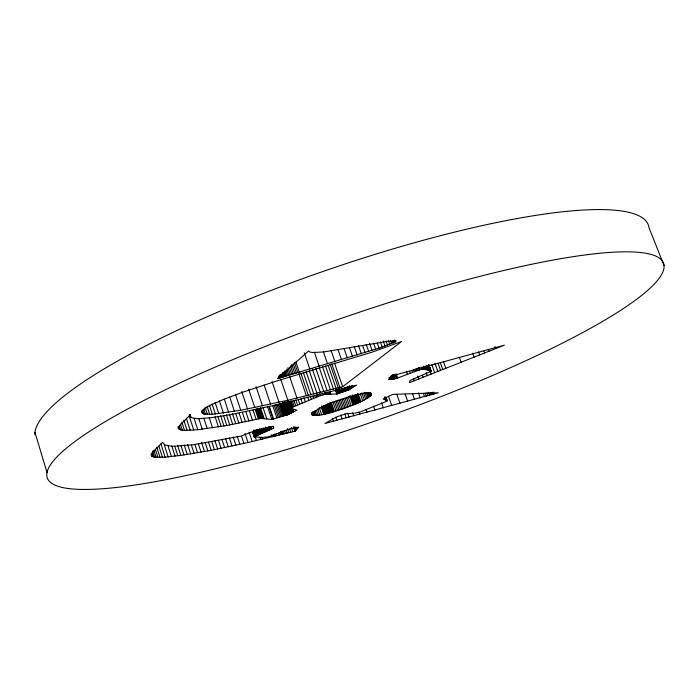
<?xml version="1.0" encoding="UTF-8"?>
<svg xmlns="http://www.w3.org/2000/svg" width="699" height="699" viewBox="0 0 699 699"><rect width="100%" height="100%" fill="white"/><g stroke="black" fill="none" stroke-linecap="round" stroke-linejoin="round"><path stroke-width="1.05" d="M431.161 371.064L425.831 369.561L420.431 369.535L396.176 378.535L388.487 379.644L392.655 375.695L504.381 345.157L409.465 382.65L409.998 380.509L431.047 371.274L428.915 364.843M354.708 413.161L360.527 411.86L386.101 401.514L387.115 400.562L383.078 398.98L392.655 394.402L438.229 392.777L324.956 423.489L336.376 416.988L346.381 413.625L353.668 413.223M371.588 394.821C370.715 389.745 358.893 395.215 355.328 395.171C340.448 399.915 323.48 403.445 311.745 414.123L311.763 414.559C322.143 417.102 333.414 411.265 343.602 408.653C353.135 404.738 363.873 401.942 371.588 394.821L370.889 392.812M273.667 428.111L273.021 426.451L272.392 426.53L256 430.366L240.998 436.115L192.749 444.826L172.164 446.294L165.383 445.088L162.395 442.484L152.915 451.965L151.185 455.189L152.382 456.534L154.593 457.181L165.165 457.216L183.951 454.927L211.203 450.322L248.014 442.519L294.882 431.213L298.805 427.141L290.836 428.539L268.547 436.796L262.606 437.425L254.209 436.936L273.667 428.111L272.994 426.075M342.676 386.713L401.61 341.479L371.667 352.296L277.835 380.632L242.579 392.261L222.859 399.645L209.429 405.7L203.767 409.326L202.133 411.047L201.662 412.628L203.942 414.079L212.365 414.324L240.736 410.287L287.822 400.256L342.676 386.713L334.489 363.034M395.459 341.916L396.202 340.902L387.945 341.304L323.593 351.964L312.715 352.523L309.744 352.025L308.643 350.924L277.451 378.64L379.12 348.128L395.459 341.916L394.725 339.871M345.979 387.526L347.019 390.549L356.787 385.07L282.641 403.568L230.81 414.594L211.718 417.626L198.21 418.771L191.578 417.749L190.355 416.7L190.32 414.909L179.774 425.42L178.219 428.286L180.63 429.92L184.492 430.409L197.765 429.728L226.808 425.499L260.465 418.483L271.824 419.452L288.582 414.358L296.848 410.164L290.635 408.338L291.492 407.631L319.469 395.992L324.677 394.437L336.848 393.965L346.197 390.82L345.157 387.805M346.625 390.68L345.577 387.657M664.05 265.559A326.267 54.015 -19.2 0 0 196.943 375.145A326.267 54.015 -19.2 0 0 205.375 471.196A326.267 54.015 -19.2 0 0 664.05 265.559L648.987 227.682A324.485 63.294 -19.2 0 0 336.962 266.686A324.485 63.294 -19.2 0 0 34.828 434.647M495.041 346.555L495.792 348.583M488.269 349.247L489.012 351.274M483.926 350.968L484.669 352.995M478.597 351.929L479.706 354.961M472.646 353.126L474.132 357.172M459.33 357.259L461.165 362.3M443.323 361.313L445.866 368.356M440.274 362.519L442.808 369.553M438.055 363.393L440.588 370.426M434.97 363.454L437.862 371.492M431.816 364.703L434.699 372.742M428.793 364.721L431.126 371.178M428.863 365.175L431.047 371.274M428.749 365.289L430.933 371.379M428.697 366.372L430.165 370.461M428.277 366.241L429.745 370.33M430.068 371.125L431.143 374.131M427.779 366.101L429.256 370.199M427.22 365.97L428.688 370.068M426.591 365.83L428.059 369.946M425.927 365.813L427.36 369.815M425.525 366.678L426.6 369.684M424.756 366.556L425.831 369.561M424.048 366.451L425.132 369.465M433.319 392.017L434.035 394.009M426.189 372.654L427.272 375.66M423.402 366.372L424.485 369.387M423.166 367.316L423.882 369.334M432.017 392.384L432.725 394.376M422.598 367.281L423.323 369.299M422.074 367.263L422.799 369.282M421.576 367.272L422.301 369.29M430.575 392.777L431.292 394.778M421.095 367.298L421.82 369.317M428.662 392.218L429.728 395.206M422.406 375.284L423.122 377.294M419.243 367.622L419.959 369.649M418.919 367.7L419.645 369.727M418.605 367.796L419.321 369.815M418.22 367.91L418.946 369.937M427.002 392.672L428.076 395.669M417.085 368.312L417.81 370.33M425.254 393.153L426.329 396.158M416.211 368.626L416.936 370.653M417.696 376.001L418.771 379.007M415.075 369.055L415.791 371.082M423.445 393.659L424.511 396.656M413.607 369.605L414.332 371.632M411.763 370.304L412.48 372.331M413.555 378.788L414.262 380.789M418.465 392.821L420.248 397.836M409.483 371.178L410.199 373.196M406.364 371.213L407.438 374.253M393.79 340.361L394.516 342.414M412.401 393.371L414.542 399.4M392.523 340.946L393.249 342.991M390.575 340.579L391.658 343.655M388.303 340.299L389.754 344.397M405.193 394.219L407.692 401.27M386.093 341.121L387.543 345.219M396.254 373.921L397.687 377.967M395.459 374.227L396.892 378.264M383.218 340.998L385.035 346.119M394.752 374.498L396.176 378.535M393.345 374.655L394.778 378.709M393.135 374.681L394.568 378.736M392.89 374.716L394.323 378.771M392.62 374.751L394.053 378.806M392.314 374.795L393.747 378.849M380.413 341.968L382.222 347.088M392.357 375.852L393.432 378.893M392.017 375.896L393.091 378.937M391.676 375.948L392.751 378.989M391.318 376.001L392.392 379.05M390.959 376.053L392.034 379.103M390.968 377.128L391.685 379.155M396.787 394.271L400.003 403.367M390.619 377.18L391.335 379.208M389.963 377.285L390.68 379.321M377.311 343.008L379.12 348.128M389.352 377.381L390.068 379.417M389.072 377.425L389.789 379.461M373.572 343.095L375.73 349.247M388.565 396.482L391.772 405.612M369.544 343.253L372.06 350.426M386.119 397.6L387.194 400.737M385.918 397.416L387.159 400.824M385.734 397.32L387.08 400.92M385.481 397.198L386.556 400.256M385.158 397.067L386.232 400.125M366.18 344.319L368.696 351.492M384.756 396.918L385.831 399.977M384.433 397.687L385.158 399.732M362.632 345.42L365.149 352.602M381.532 402.816L383.314 407.91M358.465 345.568L361.339 353.781M354.288 346.835L357.154 355.057M370.173 392.314L371.23 395.328M369.657 392.864L370.706 395.87M373.519 406.093L374.952 410.173M368.626 392.454L370.024 396.455M367.744 392.969L369.177 397.084M366.39 392.611L368.19 397.757M349.657 348.233L352.523 356.464M364.887 392.296L367.036 398.456M363.594 393.048L365.734 399.199M361.794 392.803L364.293 399.985M365.935 409.256L367.01 412.331M360.203 393.624L362.694 400.798M344.118 348.749L347.342 358.019M358.106 393.458L360.955 401.645M357.451 393.773L360.3 401.96M357.206 395.084L359.688 402.24M356.272 394.332L359.111 402.51M355.712 394.594L358.552 402.764M352.174 385.464L352.873 387.482M355.153 394.839L357.993 403.017M351.431 385.918L352.13 387.936M354.585 395.092L357.416 403.262M353.982 395.354L356.822 403.524M337.94 349.439L341.514 359.749M350.741 386.337L351.44 388.356M353.344 395.625L356.175 403.795M359.103 412.218L359.819 414.271M349.762 385.717L350.811 388.74M349.194 386.058L350.243 389.081M352.287 394.891L355.476 404.083M349.054 387.36L349.753 389.369M351.877 396.237L354.708 404.398M348.303 386.591L349.343 389.614M347.98 386.774L349.028 389.797M347.761 386.905L348.81 389.92M350.662 395.564L353.843 404.747M347.569 386.993L348.609 390.007M347.22 387.115L348.268 390.129M346.966 387.194L348.015 390.217M346.678 387.298L347.726 390.313M349.71 395.957L352.881 405.132M346.346 387.403L347.394 390.426M348.067 396.613L351.248 405.787M344.712 387.945L345.76 390.968M344.249 388.102L345.297 391.117M331.116 350.61L334.952 361.698M352.663 412.821L353.729 415.914M346.486 397.233L349.657 406.416M343.288 388.417L344.336 391.431M342.781 388.583L343.821 391.606M342.257 388.758L343.296 391.772M344.93 397.827L348.102 407.01M341.374 387.928L342.763 391.956M341.191 389.107L342.239 392.13M331.719 363.725L339.906 387.438M340.666 389.282L341.715 392.305M343.419 398.404L346.582 407.578M340.16 389.457L341.199 392.48M339.321 388.609L340.71 392.637M347.709 413.161L349.089 417.163M338.858 388.766L340.247 392.794M330.094 364.127L338.281 387.858M338.779 389.92L339.819 392.943M341.925 398.946L345.088 408.12M338.395 390.051L339.434 393.074M338.063 390.164L339.102 393.188M337.294 389.299L338.683 393.336M337.093 389.369L338.482 393.406M340.439 399.478L343.602 408.653M336.866 389.448L338.255 393.485M336.63 389.535L338.019 393.563M328.259 365.699L336.088 388.408M344.852 413.913L346.241 417.915M323.375 351.763L327.543 363.882M336.132 389.71L337.521 393.738M335.887 389.789L337.276 393.817M336.009 390.872L337.049 393.895M338.963 399.985L342.117 409.16M335.459 389.937L336.848 393.965M337.477 400.483L340.631 409.658M325.472 365.944L333.44 389.081M335.983 400.964L339.137 410.147M340.719 414.979L342.099 418.998M322.466 366.678L330.426 389.841M334.463 401.444L337.617 410.628M330.181 392.104L330.88 394.14M332.907 401.916L336.062 411.108M328.949 392.139L329.648 394.175M314.349 352.165L319.207 366.328M327.875 392.165L328.582 394.21M331.317 402.397L334.471 411.58M319.207 367.464L327.167 390.662M335.835 417.347L336.874 420.37M326.957 392.2L327.656 394.236M330.557 402.615L333.711 411.807M326.162 392.226L326.861 394.271M329.71 402.851L332.864 412.043M325.481 392.261L326.188 394.306M329.15 404.118L331.955 412.296M324.904 392.296L325.603 394.35M315.799 368.277L323.768 391.51M327.831 403.349L330.985 412.55M332.331 418.264L333.362 421.287M327.176 404.634L329.98 412.812M322.117 392.777L322.824 394.83M326.171 404.896L328.967 413.074M325.157 405.14L327.962 413.336M312.357 369.107L320.325 392.375M324.179 405.385L326.983 413.581M319.679 393.598L320.378 395.643M323.244 405.612L326.049 413.808M304.283 352.855L309.832 369.081M322.72 406.835L325.175 414.018M317.669 394.367L318.368 396.42M321.575 405.988L324.38 414.201M309.334 370.924L316.953 393.214M321.243 407.168L323.698 414.35M316.332 394.9L317.04 396.945M319.225 407.561L321.68 414.752M314.742 395.538L315.441 397.582M306.145 371.685L313.755 394.009M317.713 408.889L319.819 415.066M312.864 396.298L313.563 398.351M316.376 410.147L318.132 415.302M303.244 372.375L310.863 394.734M310.295 396.176L311.343 399.243M314.865 410.287L316.621 415.451M300.745 372.969L308.364 395.346M313.93 411.493L315.293 415.512M312.794 411.466L314.166 415.494M295.852 361.995L299.312 372.165M307.717 397.224L308.766 400.3M312.208 412.358L313.231 415.389M298.761 373.432L306.38 395.835M311.833 413.179L312.514 415.197M294.366 362.432L297.826 372.602M311.335 412.899L312.025 414.918M293.196 363.891L296.306 373.048M303.908 397.617L305.297 401.707M291.666 364.336L294.777 373.502M290.487 365.804L293.248 373.948M300.911 398.849L302.3 402.939M289.342 367.263L291.754 374.393M287.892 367.691L290.312 374.83M298.342 399.907L299.722 403.996M289.683 376.621L296.953 398.107M286.861 369.124L288.923 375.241M285.908 370.531L287.63 375.634M295.817 399.802L297.547 404.904M284.711 370.889L286.433 375.992M294.008 400.571L295.738 405.673M283.986 372.235L285.367 376.315M283.06 372.523L284.432 376.604M292.531 401.217L294.253 406.32M282.291 372.759L283.672 376.84M281.959 373.991L282.99 377.049M291.011 400.728L293.073 406.844M281.286 374.201L282.326 377.259M290.102 401.165L292.165 407.281M292.628 408.662L293.667 411.746M280.64 374.402L281.671 377.46M292.191 408.88L293.231 411.964M289.43 401.514L291.492 407.631M280.011 374.594L281.042 377.652M291.396 408.076L292.785 412.183M289.43 402.633L291.142 407.7M288.827 401.514L291.221 408.627M288.538 401.121L292.339 412.41M288.434 401.348L290.828 408.461M279.757 375.8L280.439 377.836M288.215 401.174L290.705 408.391M280.893 379.706L287.822 400.256M288.102 401.348L291.911 412.628M279.198 375.966L279.88 378.01M287.682 401.558L291.483 412.838M296.114 427.08L296.813 429.151M278.683 376.123L279.364 378.168M287.28 401.768L291.081 413.048M295.869 427.334L296.568 429.396M295.642 427.57L296.332 429.632M286.905 401.969L290.705 413.24M295.424 427.797L296.123 429.859M286.555 402.152L290.347 413.424M294.873 426.975L295.913 430.068M294.69 427.176L295.729 430.261M286.232 402.327L290.033 413.59M294.515 427.36L295.555 430.453M285.952 402.475L289.753 413.738M294.358 427.535L295.397 430.628M294.209 427.701L295.249 430.785M285.716 402.607L289.508 413.869M294.069 427.858L295.109 430.942M285 401.785L289.141 414.07M293.606 426.975L294.987 431.082M293.493 427.106L294.882 431.213M284.816 401.89L288.958 414.166M284.974 403.008L288.766 414.262M284.79 403.105L288.582 414.358M284.607 403.192L288.39 414.446M284.423 403.279L288.206 414.533M284.24 403.367L288.023 414.612M284.056 403.437L287.848 414.69M283.541 402.493L287.673 414.76M283.217 402.615L287.35 414.891M291.396 427.631L292.776 431.737M282.842 402.738L286.966 415.014M282.431 402.86L286.555 415.136M282.195 404.057L285.978 415.311M281.112 403.253L285.236 415.529M289.736 429.151L290.767 432.244M280.229 403.506L284.362 415.791M272.077 381.628L279.015 402.283M279.224 403.804L283.348 416.088M287.49 428.592L288.87 432.716M278.106 404.127L282.23 416.421M286.066 430.06L287.106 433.153M276.883 404.476L281.007 416.779M284.441 430.462L285.48 433.555M275.581 404.861L279.705 417.154M282.973 430.82L284.012 433.913M274.2 405.254L278.324 417.556M281.688 431.126L282.728 434.228M272.767 405.673L276.891 417.976M280.596 431.397L281.636 434.498M264.135 384.983L270.557 404.171M280.072 432.646L280.762 434.708M278.586 433.013L279.277 435.084M269.36 406.652L273.475 418.972M269.08 406.731L273.195 419.059M267.368 406.102L271.824 419.452M276.21 433.677L276.883 435.687M274.838 434.009L275.511 436.019M270.863 427.028L271.535 429.055M273.248 434.394L273.921 436.403M270.504 427.185L271.186 429.212M269.709 426.373L270.723 429.413M256.044 386.643L262.466 405.927M263.13 407.832L266.826 418.928M269.141 426.626L270.155 429.667M271.492 434.813L272.164 436.831M268.477 426.906L269.491 429.946M267.743 427.229L268.757 430.269M260.456 407.482L264.17 418.631M266.939 427.578L267.953 430.619M259.81 408.373L263.191 418.535M265.742 426.94L267.097 430.986M258.988 408.295L262.378 418.465M265.174 428.338L266.188 431.379M258.289 408.251L261.679 418.43M257.669 408.242L261.059 418.439M263.899 427.736L265.244 431.781M257.075 408.286L260.465 418.483M256.795 409.387L259.845 418.579M262.938 428.155L264.283 432.2M256.096 409.518L259.154 418.71M261.968 428.574L263.313 432.62M248.687 389.186L254.786 407.534M255.284 409.693L258.342 418.884M260.998 428.994L262.343 433.039M259.705 428.391L261.382 433.45M253.09 410.191L256.14 419.4M261.81 437.12L262.483 439.147M259.111 429.806L260.456 433.852M257.887 429.186L259.565 434.236M260.019 437.548L260.692 439.575M257.04 429.553L258.717 434.603M256.253 429.894L257.931 434.944M249.421 411.003L252.479 420.23M255.537 430.217L257.206 435.259M254.89 430.505L256.559 435.547M241.767 391.58L247.533 408.994M253.99 429.745L256 435.8M253.859 430.968L255.528 436.01M253.492 431.134L255.161 436.176M255.065 436.517L256.419 440.58M253.23 431.257L254.899 436.298M253.09 431.327L254.759 436.368M252.951 431.414L254.873 437.128M252.811 431.51L254.48 436.552M252.697 431.606L254.558 437.067M252.601 431.694L254.27 436.726M245.865 411.772L248.923 421.016M252.54 431.764L254.209 436.936M249.159 432.393L252.19 441.558M242.422 412.506L245.48 421.768M235.642 394.856L240.736 410.287M239.084 413.196L242.151 422.484M244.982 433.328L248.014 442.519M235.851 413.852L238.909 423.157M229.674 396.953L234.436 411.414M241.539 436.281L243.899 443.454M232.356 413.432L235.764 423.795M237.171 436.141L239.862 444.354M224.344 399.225L228.66 412.375M229.386 414.297L232.706 424.398M226.406 414.839L229.718 424.966M233.204 436.997L235.904 445.228M219.442 400.964L223.435 413.153M223.488 415.355L226.808 425.499M229.342 437.819L232.042 446.067M220.631 415.835L223.96 425.997M215.135 402.519L218.796 413.738M225.567 438.605L228.276 446.879M217.835 416.289L221.164 426.477M212.059 403.856L215.397 414.088M215.091 416.709L218.42 426.914M221.906 439.348L224.615 447.648M209.351 405.079L212.365 414.324M218.438 440.309L221.067 448.374M207.009 406.198L209.691 414.437M209.228 417.556L212.566 427.814M205.043 407.202L207.393 414.437M215.021 440.973L217.651 449.064M203.793 409.133L205.471 414.315M202.623 410.025L203.942 414.079M201.793 410.663L202.789 413.712M211.745 441.602L214.375 449.71M203.828 418.273L207.175 428.583M208.564 442.196L211.203 450.322M198.892 418.867L202.238 429.221M205.261 442.79L207.9 450.934M194.165 418.587L197.765 429.728M201.539 442.353L204.51 451.554M190.058 414.376L191.045 417.434M189.979 415.04L190.635 417.085M189.7 414.656L190.355 416.7M198.411 443.961L201.05 452.157M189.158 415.861L193.754 430.103M194.916 444.538L197.572 452.76M186.257 418.089L190.207 430.339M183.82 420.186L187.122 430.444M191.43 445.097L194.086 453.336M181.845 422.179L184.492 430.409M187.647 444.59L190.635 453.896M180.342 424.04L182.334 430.234M179.293 425.778L180.63 429.92M178.402 426.425L179.381 429.466M184.248 445.097L187.245 454.429M177.939 426.836L178.595 428.871M180.954 445.569L183.951 454.927M177.555 445.263L180.796 455.39M174.89 446.661L177.808 455.809M171.771 445.988L175.021 456.176M167.865 445.359L171.447 456.604M164.248 444.634L168.162 456.954M160.919 443.821L165.165 457.216M158.865 446.014L162.474 457.382M156.786 447.098L160.062 457.469M155.318 449.142L157.957 457.469M153.885 450.27L156.13 457.373M152.662 451.073L154.593 457.181M152.059 452.821L153.343 456.901M151.412 453.459L152.382 456.534M151.054 454.009L151.7 456.071M34.95 432.332L47.043 472.594"/></g></svg>
